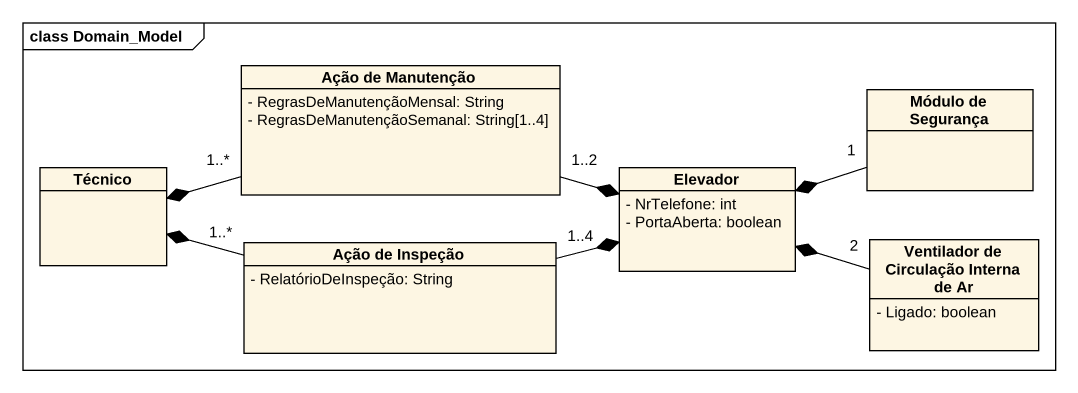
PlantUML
@startuml
mainframe class Domain_Model
hide circle
hide empty members
skinparam classAttributeIconSize 0
class "Ação de Manutenção" as Ação_de_Manutenção {
  - RegrasDeManutençãoMensal: String
  - RegrasDeManutençãoSemanal: String[1..4]
}
class "Módulo de Segurança" as Módulo_de_Segurança
class Técnico
class Elevador {
  - NrTelefone: int
  - PortaAberta: boolean
}
class "Ação de Inspeção" as Ação_de_Inspeção {
  - RelatórioDeInspeção: String
}
class "Ventilador de Circulação Interna de Ar" as Ventilador_de_Circulação {
  - Ligado: boolean
}
Ação_de_Manutenção "1..*" -left-* Técnico
Ação_de_Manutenção "1..2" -right-* Elevador
Módulo_de_Segurança "1" -left-* Elevador
Ação_de_Inspeção "1..*" -left-* Técnico
Ação_de_Inspeção "1..4" -right-* Elevador
Ventilador_de_Circulação "2" -left-* Elevador
@enduml
